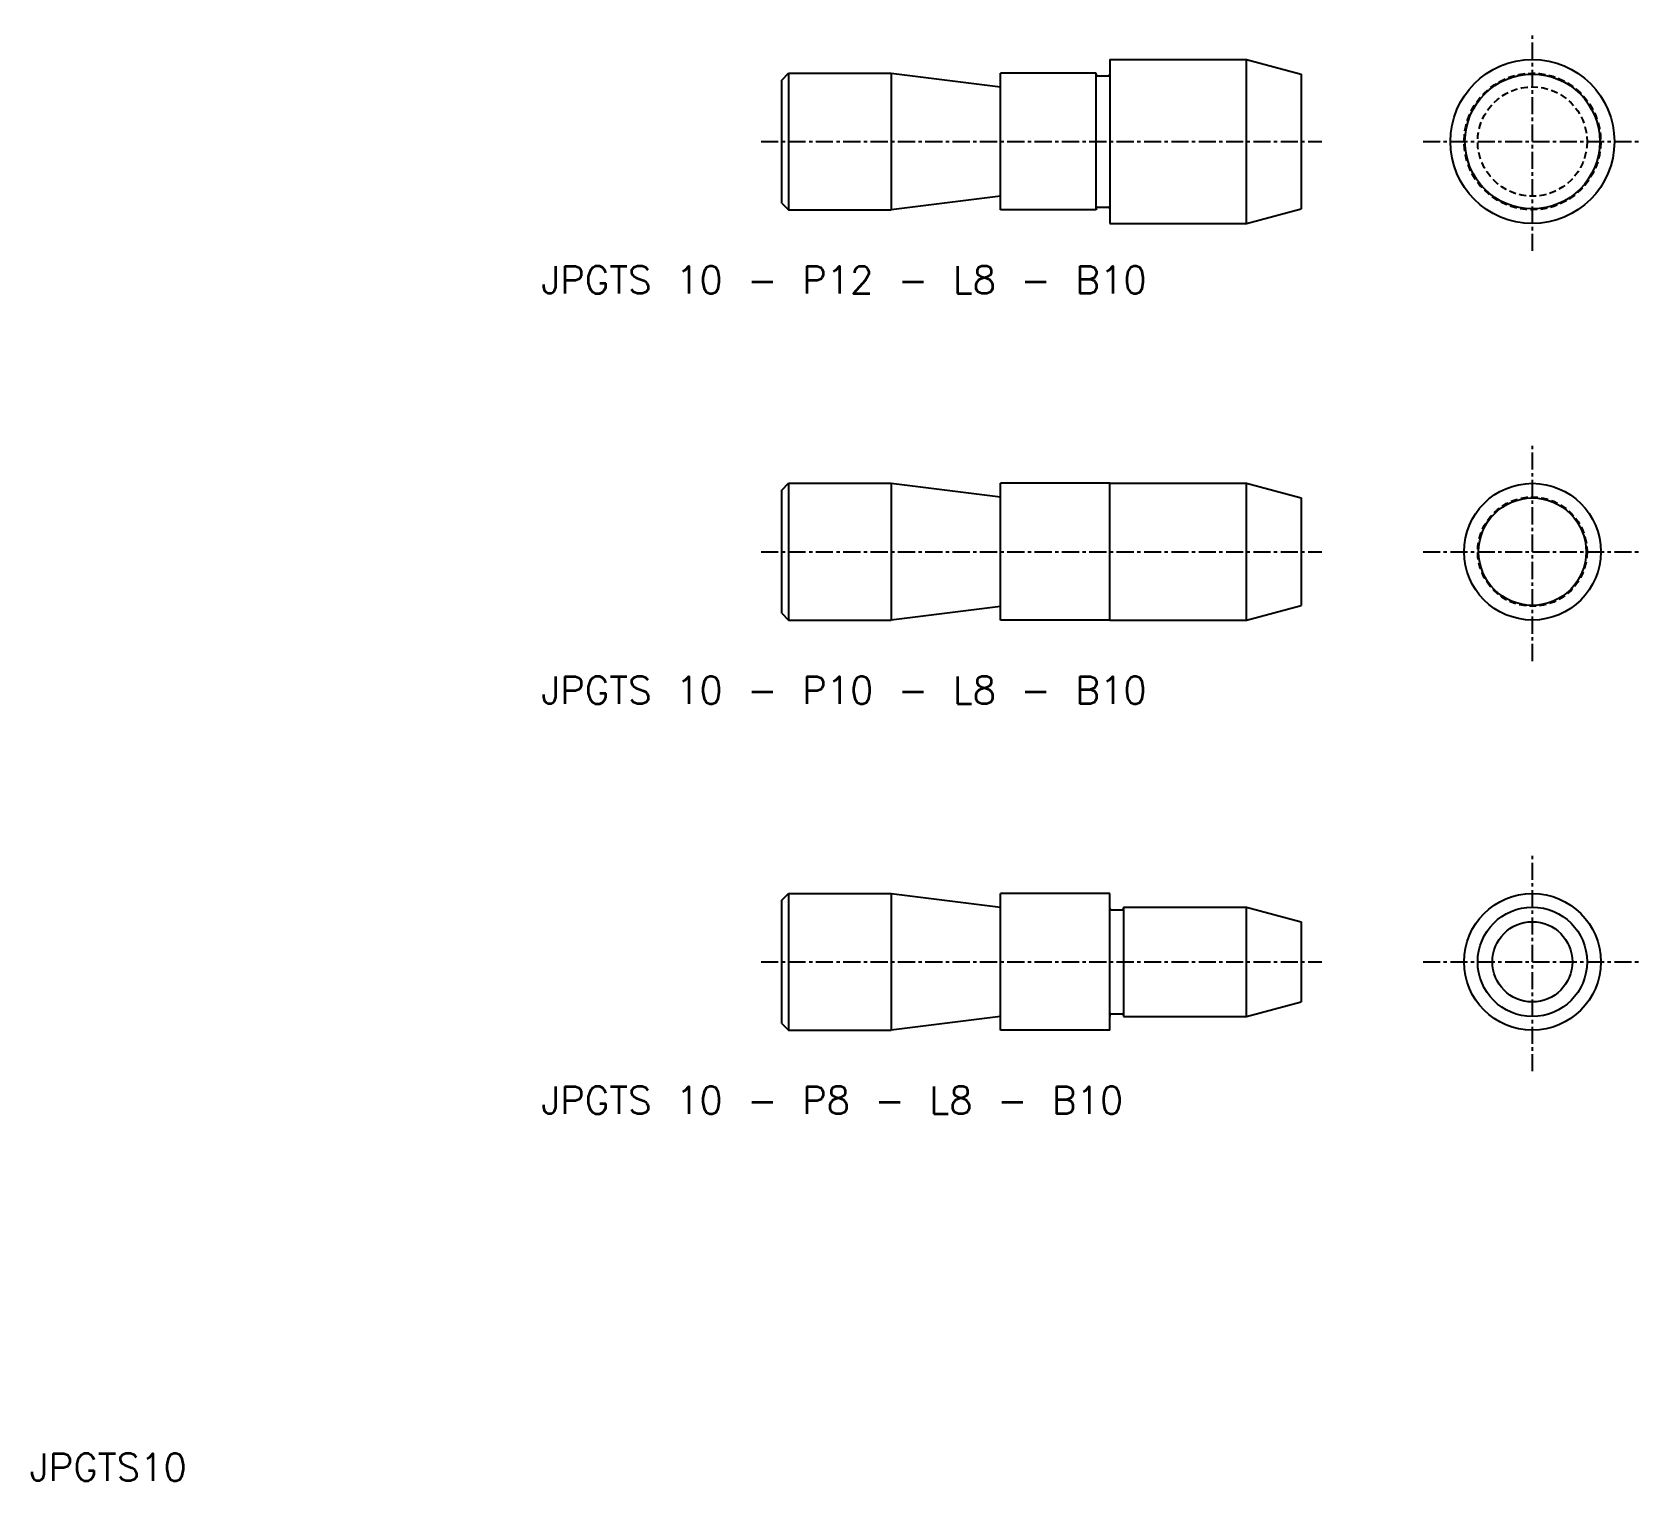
# Model space of a CAD drawing. Extents: x 5 to 123, y 5 to 111.
import ezdxf

# ---------------------------------------------------------------- set-up
doc = ezdxf.new("R2010")
doc.units = 0
doc.linetypes.add('CENTER', pattern=[2, 1.25, -0.25, 0.25, -0.25])
doc.linetypes.add('DASHED', pattern=[0.75, 0.5, -0.25])
doc.layers.get('0').update_dxf_attribs({"linetype": 'CONTINUOUS'})
doc.layers.add('CENTER', color=1, linetype='CENTER')
doc.styles.get("Standard").update_dxf_attribs({"font": 'txt.shx', "width": 0.8, "bigfont": 'bigfont.shx'})

msp = doc.modelspace()

# ---------------------------------------------------------------- linework, layer by layer
at = {"color": 7, "linetype": 'CONTINUOUS'}
for p, q in [((84, 108.96), (94, 108.96)), ((84, 108.96), (84, 96.96)), ((94, 108.96), (98, 107.89)), ((94, 96.96), (94, 108.96)), ((60, 107.46), (60.5, 107.96)), ((60, 98.46), (60, 107.46)), ((60.5, 107.96), (68, 107.96)), ((60.5, 107.96), (60.5, 97.96)), ((68, 107.96), (68, 97.96)), ((68, 107.96), (76, 106.96)), ((83, 107.96), (76, 107.96)), ((76, 97.96), (76, 107.96)), ((83, 97.96), (83, 107.96)), ((83, 107.86), (83, 107.96)), ((83.1, 107.76), (83.9, 107.76)), ((98, 107.89), (98, 98.03)), ((76, 98.96), (68, 97.96)), ((60, 98.46), (60.5, 97.96)), ((60.5, 97.96), (68, 97.96)), ((83, 97.96), (76, 97.96)), ((83, 98.06), (83, 97.96)), ((83.1, 98.16), (83.9, 98.16)), ((94, 96.96), (98, 98.03)), ((84, 96.96), (94, 96.96)), ((60, 77.46), (60.5, 77.96)), ((60.5, 77.96), (60.5, 67.96)), ((60.5, 77.96), (68, 77.96)), ((68, 77.96), (68, 67.96)), ((68, 77.96), (76, 76.96)), ((76, 67.96), (76, 77.96)), ((84, 77.96), (76, 77.96)), ((84, 77.96), (94, 77.96)), ((84, 67.96), (84, 77.96)), ((94, 67.96), (94, 77.96)), ((94, 77.96), (98, 76.89)), ((60, 68.46), (60, 77.46)), ((98, 76.89), (98, 69.03)), ((60, 68.46), (60.5, 67.96)), ((76, 68.96), (68, 67.96)), ((94, 67.96), (98, 69.03)), ((60.5, 67.96), (68, 67.96)), ((84, 67.96), (76, 67.96)), ((84, 67.96), (94, 67.96)), ((60, 47.46), (60.5, 47.96)), ((60, 38.46), (60, 47.46)), ((60.5, 47.96), (68, 47.96)), ((60.5, 47.96), (60.5, 37.96)), ((68, 47.96), (76, 46.96)), ((68, 47.96), (68, 37.96)), ((84, 47.96), (76, 47.96)), ((76, 37.96), (76, 47.96)), ((84, 37.96), (84, 47.96)), ((84, 46.86), (84, 46.96)), ((84.1, 46.76), (84.9, 46.76)), ((85, 46.96), (94, 46.96)), ((85, 46.96), (85, 38.96)), ((94, 46.96), (98, 45.89)), ((94, 38.96), (94, 46.96)), ((98, 45.89), (98, 40.03)), ((76, 38.96), (68, 37.96)), ((84, 39.06), (84, 38.96)), ((84.1, 39.16), (84.9, 39.16)), ((85, 38.96), (94, 38.96)), ((94, 38.96), (98, 40.03)), ((60, 38.46), (60.5, 37.96)), ((60.5, 37.96), (68, 37.96)), ((84, 37.96), (76, 37.96))]:
    msp.add_line(p, q, dxfattribs=at)
for centre, radius in [((114.91, 102.96), 6), ((114.91, 102.96), 4.93), ((114.91, 72.96), 5), ((114.91, 72.96), 3.93), ((114.91, 42.96), 5), ((114.91, 42.96), 4), ((114.91, 42.96), 2.93)]:
    msp.add_circle(centre, radius, dxfattribs=at)
at = {"color": 3, "linetype": 'DASHED'}
for centre, radius in [((114.91, 102.96), 5), ((114.91, 102.96), 4), ((114.91, 72.96), 4)]:
    msp.add_circle(centre, radius, dxfattribs=at)
at = {"color": 7, "linetype": 'CONTINUOUS'}
for centre, start, end in [((83.1, 107.86), 180, 270), ((83.9, 107.86), 270, 0), ((83.1, 98.06), 90, 180), ((83.9, 98.06), 0, 90), ((84.1, 46.86), 180, 270), ((84.9, 46.86), 270, 0), ((84.1, 39.06), 90, 180), ((84.9, 39.06), 0, 90)]:
    msp.add_arc(centre, 0.1, start, end, dxfattribs=at)
at = {"layer": 'CENTER', "color": 1, "linetype": 'CENTER'}
for p, q in [((114.91, 94.96), (114.91, 110.96)), ((58.5, 102.96), (99.5, 102.96)), ((106.91, 102.96), (122.91, 102.96)), ((114.91, 64.96), (114.91, 80.96)), ((58.5, 72.96), (99.5, 72.96)), ((106.91, 72.96), (122.91, 72.96)), ((114.91, 34.96), (114.91, 50.96)), ((58.5, 42.96), (99.5, 42.96)), ((106.91, 42.96), (122.91, 42.96))]:
    msp.add_line(p, q, dxfattribs=at)

# ---------------------------------------------------------------- texts
at = {"color": 7, "linetype": 'CONTINUOUS'}
for s, p in [('JPGTS 10 - P12 - L8 - B10', (42.42, 91.84)), ('JPGTS 10 - P10 - L8 - B10', (42.42, 61.84)), ('JPGTS 10 - P8 - L8 - B10', (42.42, 31.84)), ('JPGTS10', (5, 5))]:
    msp.add_text(s, height=2, dxfattribs=at).set_placement(p)

doc.saveas('drawing.dxf')
